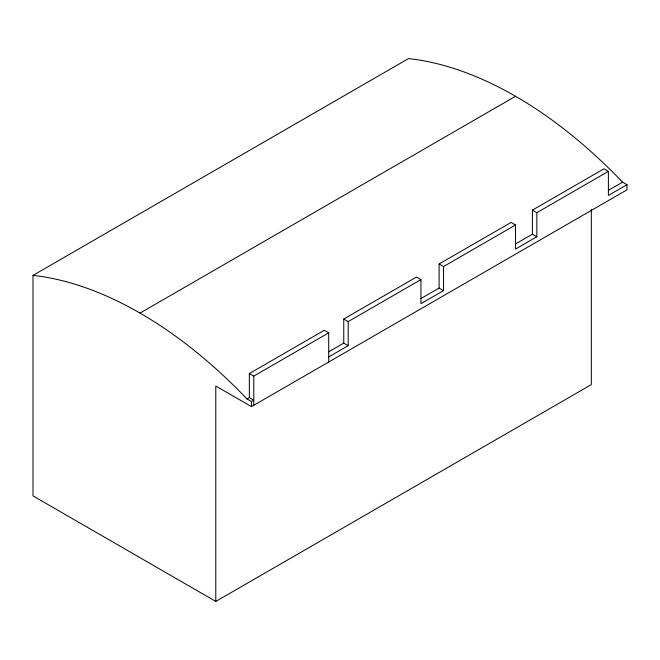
<?xml version="1.0" encoding="UTF-8"?>
<svg xmlns="http://www.w3.org/2000/svg" width="660" height="660" viewBox="0 0 660 660"><rect width="100%" height="100%" fill="white"/><g stroke="black" fill="none" stroke-linecap="round" stroke-linejoin="round"><path stroke-width="0.99" d="M33 275.385L408.532 58.575A403.078 232.716 60 0 1 622.57 182.143L627 184.701L627 189.816L251.468 406.626L215.787 386.026L215.787 601.425L33 495.891L33 275.385A403.078 232.716 60 0 1 247.03 398.962L251.468 401.519L253.77 400.191L249.34 397.633L247.03 398.962M140.019 313.096L515.551 96.278M249.34 397.633L249.34 373.552L324.283 330.28L328.713 332.838L328.713 362.026M328.705 351.805L343.761 343.117L343.761 319.036L416.51 277.035L420.94 279.592L420.94 303.666L443.536 290.623L443.536 266.549L515.526 224.977L515.526 249.059L536.836 236.758L536.836 212.677L608.388 171.369L608.388 195.451L627 184.701M420.857 298.6L439.106 288.065L439.106 263.983L511.096 222.42L515.526 224.977M515.534 243.936L532.405 234.201L532.405 210.119L603.958 168.811L608.388 171.369M249.34 373.552L253.77 376.109L328.713 332.838M343.761 319.036L348.191 321.593L420.94 279.592M608.388 190.327L622.57 182.143M328.713 356.92L348.191 345.675L348.191 321.593M215.787 601.425L591.319 384.615L591.319 209.41M532.405 210.119L536.836 212.677M532.405 234.201L536.836 236.758M439.106 263.983L443.536 266.549M439.106 288.065L443.536 290.623M343.761 343.117L348.191 345.675M253.77 376.109L253.77 405.298M251.468 401.519L251.468 406.626"/></g></svg>
